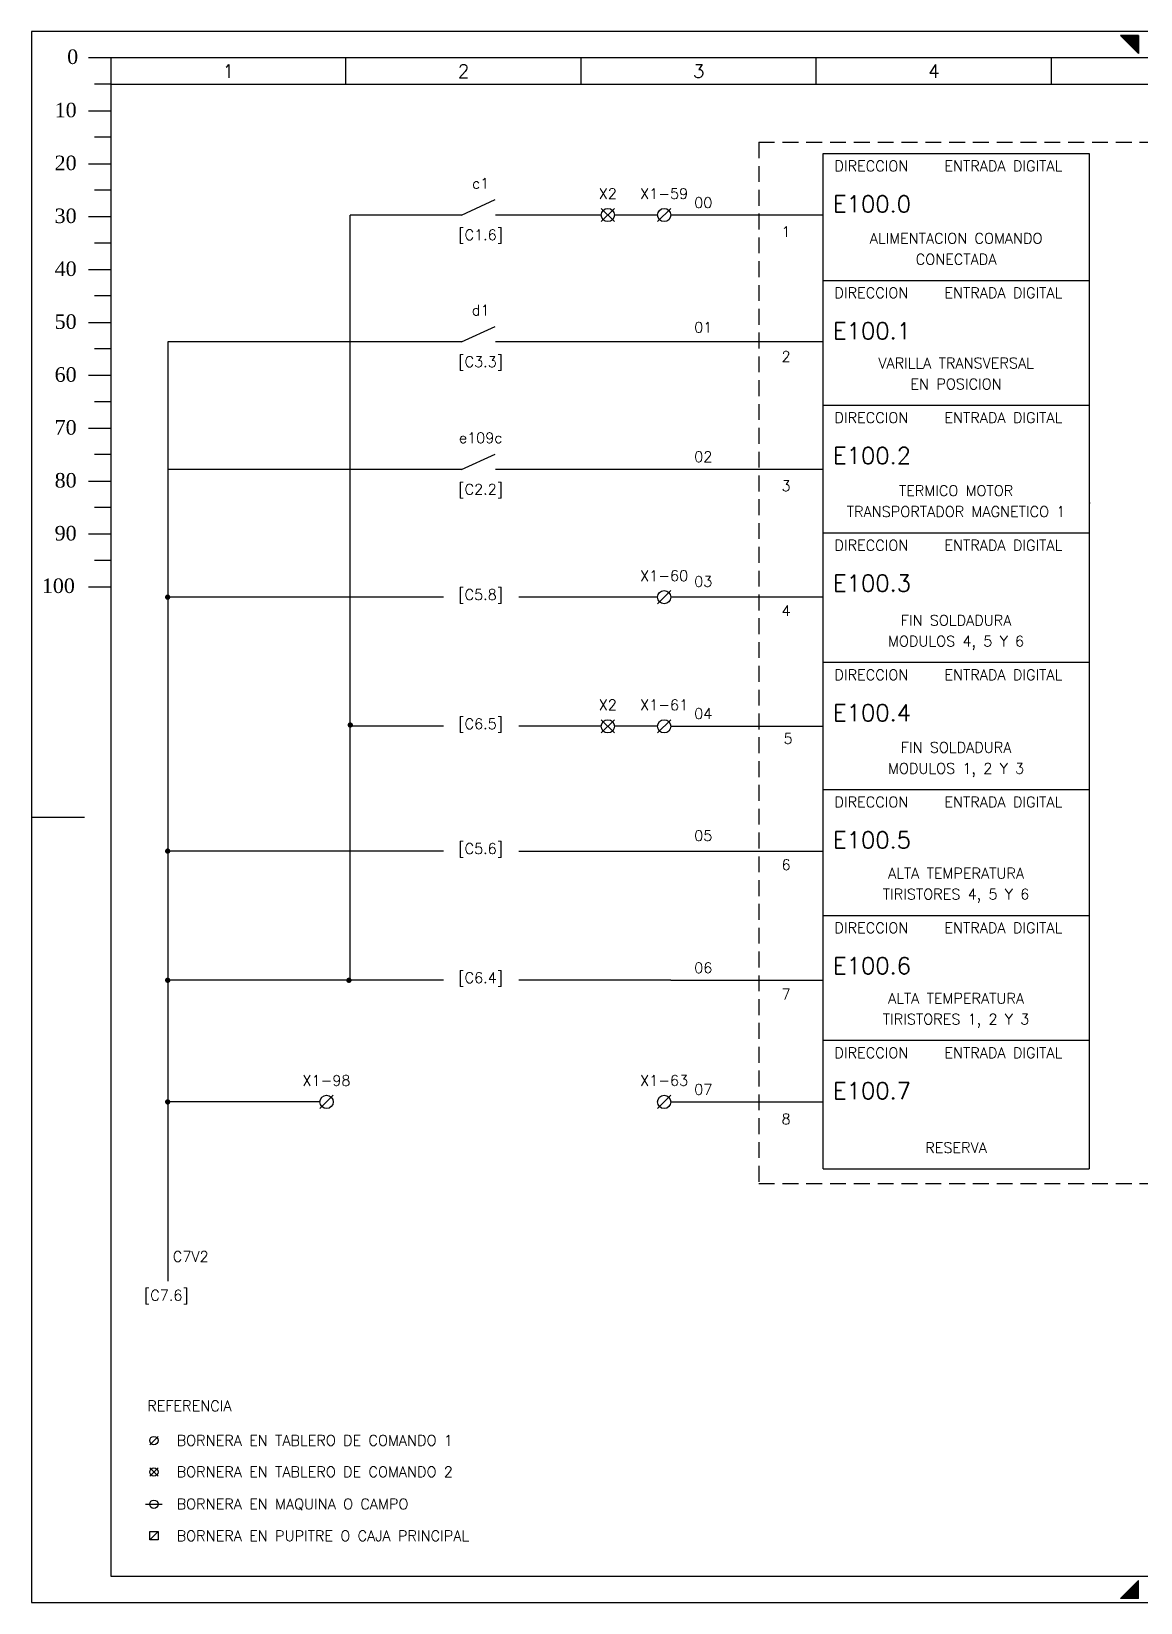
# Model space of a CAD drawing. Header units: millimetres. Extents: x 0 to 420, y 0 to 297.
# Drawn here: x 0 to 209.6, y 0 to 297 of the extents above; entities that cross this region are included whole.
import ezdxf
from ezdxf.enums import TextEntityAlignment as Align

# ---------------------------------------------------------------- set-up
doc = ezdxf.new("R2010")
doc.units = ezdxf.units.MM
doc.linetypes.add('HIDDEN', pattern=[4.5, 3, -1.5])
for name, color, linetype in [('COMPONENTES', 4, 'Continuous'), ('LINE-CONEX', 3, 'Continuous'), ('MARGENES', 6, 'Continuous'), ('REC', 6, 'Continuous'), ('RECUADRO', 5, 'HIDDEN'), ('TEX', 150, 'Continuous'), ('TEXTO', 7, 'Continuous'), ('Textos', 150, 'Continuous'), ('TITULO', 6, 'Continuous')]:
    doc.layers.add(name, color=color, linetype=linetype)
doc.styles.add('ARIAL', font='arial.ttf', dxfattribs={"height": 2})
doc.styles.add('DUTCH801', font='dutcheb.ttf', dxfattribs={"width": 1.75, "height": 2.75})
doc.styles.add('LCOTAS', font='ROMANS')
doc.styles.add('LETRA2', font='swissk.ttf', dxfattribs={"height": 2})
doc.styles.add('LETRA25', font='romans', dxfattribs={"height": 2.5})
doc.styles.add('LETRA4', font='ROMANS', dxfattribs={"height": 4})
doc.styles.add('LETRA5', font='ROMANS', dxfattribs={"height": 5})
doc.styles.add('ROMANS', font='romans.shx', dxfattribs={"width": 0.85})
doc.styles.get("Standard").update_dxf_attribs({"font": 'arial.ttf'})

# ---------------------------------------------------------------- blocks, each defined once
blk = doc.blocks.new('A3')
at = {"layer": 'MARGENES', "color": 4}
for p, q in [((420, 297), (0, 297)), ((0, 297), (0, 0)), ((209.23, 296.25), (205.83, 296.25)), ((209.23, 292.85), (205.83, 296.25)), ((209.23, 296.25), (209.23, 292.85)), ((0, 148.5), (10.02, 148.5)), ((209.23, 4.15), (205.83, 0.75)), ((209.23, 0.75), (209.23, 4.15)), ((0, 0), (420, 0)), ((209.23, 0.75), (205.83, 0.75))]:
    blk.add_line(p, q, dxfattribs=at)
at = {"layer": 'MARGENES'}
for p, q in [((415, 292), (15, 292)), ((15, 292), (15, 5)), ((15, 5), (225, 5))]:
    blk.add_line(p, q, dxfattribs=at)
at = {"layer": 'MARGENES', "color": 1}
for p, q in [((59.44, 287), (59.44, 292)), ((103.89, 287), (103.89, 292)), ((148.33, 287), (148.33, 292)), ((192.78, 287), (192.78, 292)), ((15, 287), (415, 287))]:
    blk.add_line(p, q, dxfattribs=at)
at = {"layer": 'MARGENES', "color": 4}
for points in [[(209.23, 296.25), (209.23, 292.85), (205.83, 296.25)], [(209.23, 0.75), (209.23, 4.15), (205.83, 0.75)]]:
    blk.add_solid(points, dxfattribs=at)
at = {"layer": 'REC', "color": 1}
for p, q in [((15, 292), (10.8, 292)), ((15, 287), (11.9, 287)), ((10.8, 282), (15, 282)), ((15, 277), (11.9, 277)), ((10.8, 272), (15, 272)), ((15, 267), (11.9, 267)), ((10.8, 262), (15, 262)), ((15, 257), (11.9, 257)), ((10.8, 252), (15, 252)), ((15, 247), (11.9, 247)), ((10.8, 242), (15, 242)), ((15, 237), (11.9, 237)), ((10.8, 232), (15, 232)), ((15, 227), (11.9, 227)), ((10.8, 222), (15, 222)), ((15, 217), (11.9, 217)), ((10.8, 212), (15, 212)), ((15, 207), (11.9, 207)), ((10.8, 202), (15, 202)), ((15, 197), (11.9, 197)), ((10.8, 192), (15, 192))]:
    blk.add_line(p, q, dxfattribs=at)
at = {"layer": 'REC', "color": 1, "style": 'DUTCH801'}
for s, p in [('0', (6.76, 290.84)), ('10', (4.39, 280.77)), ('20', (4.39, 270.77)), ('30', (4.39, 260.77)), ('40', (4.39, 250.77)), ('50', (4.39, 240.77)), ('60', (4.39, 230.77)), ('70', (4.39, 220.77)), ('80', (4.39, 210.77)), ('90', (4.39, 200.77)), ('100', (1.98, 190.84))]:
    blk.add_text(s, height=2.75, dxfattribs=at).set_placement(p)
at = {"layer": 'TEX', "style": 'LCOTAS'}
for s, p in [('1', (37.22, 289.5)), ('2', (81.67, 289.5)), ('3', (126.11, 289.5)), ('4', (170.56, 289.5))]:
    blk.add_text(s, height=2.5, dxfattribs=at).set_placement(p, align=Align.MIDDLE_CENTER)
at = {"layer": 'TEX', "width": 0.6456}
for tag, p in [('DIBUJO', (373, 48)), ('REVISO', (385, 48)), ('APROBO', (397, 48)), ('FECHA', (409, 48)), ('DIBUJO', (373, 44)), ('REVISO', (385, 44)), ('APROBO', (397, 44)), ('FECHA', (409, 44)), ('DIBUJO', (373, 40)), ('REVISO', (385, 40)), ('APROBO', (397, 40)), ('FECHA', (409, 40)), ('DIBUJO', (373, 36)), ('REVISO', (385, 36)), ('APROBO', (397, 36)), ('FECHA', (409, 36))]:
    blk.add_attdef(tag, text='', height=1.8, dxfattribs=at).set_placement(p, align=Align.MIDDLE_CENTER)
at = {"layer": 'Textos', "style": 'LCOTAS', "width": 0.645643}
for p in [(307.74, 48.1), (307.74, 44.1), (307.74, 40.1), (307.74, 36.1)]:
    blk.add_attdef('REV', text='', height=1.8, dxfattribs=at).set_placement(p, align=Align.MIDDLE)
at = {"layer": 'Textos'}
for tag, p, height, style, width in [('TEXTO_DE_REVISION', (311.23, 47.1), 1.8, 'LCOTAS', 0.645643), ('TEXTO_DE_REVISION', (311.23, 43.1), 1.8, 'LCOTAS', 0.645643), ('TEXTO_DE_REVISION', (311.23, 39.1), 1.8, 'LCOTAS', 0.645643), ('TEXTO_DE_REVISION', (311.23, 35.1), 1.8, 'LCOTAS', 0.645643), ('ARCHIVO', (276.56, 6.1), 2.5, 'LETRA25', 0.8)]:
    blk.add_attdef(tag, p, '', height=height, dxfattribs=dict(at, style=style, width=width))
for tag, style, width, p in [('AREA', 'ARIAL', 0.75, (387.41, 25.84)), ('A', 'LETRA25', 0.7, (333.06, 7.45))]:
    blk.add_attdef(tag, text='', height=2.5, dxfattribs=dict(at, style=style, width=width)).set_placement(p, align=Align.MIDDLE_CENTER)
at = {"layer": 'Textos', "style": 'LETRA25'}
for tag, p in [('ESC', (232.65, 6.1)), ('FOLIO', (370.29, 6.1)), ('SIGUE EN', (407.08, 6.1))]:
    blk.add_attdef(tag, p, '', height=2.5, dxfattribs=at)
at = {"layer": 'TITULO', "color": 150, "style": 'LETRA4', "width": 0.7}
for tag, p in [('SECTOR', (292.49, 25.49)), ('GRUPO', (292.49, 20.87)), ('MAQ/ITEM', (292.49, 15.96)), ('PARTE', (292.49, 11.44))]:
    blk.add_attdef(tag, p, '', height=2.5, dxfattribs=at)
at = {"layer": 'TITULO', "style": 'LETRA5', "width": 0.65}
blk.add_attdef('COD', text='', height=5, dxfattribs=at).set_placement((363.24, 16.25), align=Align.MIDDLE)
at = {"layer": 'TITULO', "color": 6, "style": 'LETRA2', "width": 0.75}
blk.add_attdef('NUMERO', text='', height=5.25, dxfattribs=at).set_placement((388.84, 16.5), align=Align.MIDDLE_CENTER)
at = {"layer": 'TITULO', "style": 'LETRA5'}
blk.add_attdef('REV', text='', height=5, dxfattribs=at).set_placement((411.77, 16.3), align=Align.MIDDLE)

msp = doc.modelspace()

# ---------------------------------------------------------------- linework, layer by layer
at = {"layer": 'COMPONENTES'}
for p, q in [((81.3, 262.29), (87.64, 265.21)), ((81.3, 238.3), (87.64, 241.22)), ((81.3, 214.18), (87.64, 217.1)), ((22.35, 29.83), (23.94, 31.41)), ((23.94, 23.89), (22.35, 25.47)), ((22.35, 23.89), (23.94, 25.47)), ((21.56, 18.59), (24.73, 18.59)), ((22.35, 11.83), (22.35, 13.41)), ((22.35, 13.41), (23.94, 13.41)), ((22.35, 11.83), (23.94, 13.41)), ((23.94, 13.41), (23.94, 11.83)), ((23.94, 11.83), (22.35, 11.83))]:
    msp.add_line(p, q, dxfattribs=at)
at = {"layer": 'COMPONENTES', "linetype": 'Continuous'}
for p, q in [((110.19, 263.54), (107.69, 261.04)), ((107.69, 263.54), (110.19, 261.04)), ((120.84, 263.54), (118.34, 261.04)), ((120.84, 191.31), (118.34, 188.81)), ((107.69, 166.89), (110.19, 164.39)), ((110.19, 166.89), (107.69, 164.39)), ((120.84, 166.89), (118.34, 164.39)), ((57.03, 95.89), (54.53, 93.39)), ((120.84, 95.89), (118.34, 93.39))]:
    msp.add_line(p, q, dxfattribs=at)
for centre in [(108.94, 262.29), (119.59, 262.29), (119.59, 190.06), (108.94, 165.64), (119.59, 165.64), (55.78, 94.64), (119.59, 94.64)]:
    msp.add_circle(centre, 1.25, dxfattribs=at)
at = {"layer": 'COMPONENTES'}
for centre in [(23.14, 30.62), (23.14, 24.68), (23.14, 18.59)]:
    msp.add_circle(centre, 0.792, dxfattribs=at)
at = {"layer": 'LINE-CONEX'}
for p, q in [((149.62, 273.92), (199.87, 273.92)), ((149.62, 81.99), (149.62, 273.92)), ((199.87, 273.92), (199.87, 81.99)), ((81.3, 262.29), (60.26, 262.29)), ((60.26, 117.63), (60.26, 262.29)), ((107.69, 262.29), (87.69, 262.29)), ((118.34, 262.29), (110.19, 262.29)), ((149.62, 262.29), (120.84, 262.29)), ((149.62, 249.93), (199.87, 249.93)), ((25.75, 238.3), (25.75, 60.78)), ((81.3, 238.3), (25.75, 238.3)), ((149.62, 238.3), (87.69, 238.3)), ((149.62, 226.34), (199.87, 226.34)), ((81.3, 214.18), (25.75, 214.18)), ((149.62, 214.18), (87.69, 214.18)), ((199.87, 207.86), (200.08, 207.86)), ((149.62, 202.23), (199.87, 202.23)), ((77.89, 190.06), (25.75, 190.06)), ((118.34, 190.06), (92.09, 190.06)), ((149.62, 190.06), (120.84, 190.06)), ((199.87, 177.73), (149.62, 177.73)), ((77.89, 165.64), (60.26, 165.64)), ((107.69, 165.64), (92.09, 165.64)), ((118.34, 165.64), (110.19, 165.64)), ((120.84, 165.64), (149.62, 165.64)), ((149.62, 153.69), (199.87, 153.69)), ((77.89, 142.06), (25.75, 142.06)), ((92.09, 142.06), (120.84, 142.06)), ((120.84, 142.06), (149.62, 142.06)), ((149.62, 129.91), (199.87, 129.91)), ((77.89, 117.63), (25.75, 117.63)), ((120.84, 117.63), (92.09, 117.63)), ((120.84, 117.63), (149.62, 117.63)), ((199.87, 106.28), (149.62, 106.28)), ((54.53, 94.64), (25.75, 94.64)), ((120.84, 94.64), (149.62, 94.64)), ((149.62, 81.99), (199.87, 81.99))]:
    msp.add_line(p, q, dxfattribs=at)
at = {"layer": 'LINE-CONEX', "const_width": 0.5}
for points in [[(25.5, 190.06, 1), (26, 190.06, 1)], [(60.01, 165.89, 1), (60.51, 165.89, 1)], [(25.5, 142.06, 1), (26, 142.06, 1)], [(25.5, 117.63, 1), (26, 117.63, 1)], [(59.76, 117.63, 1), (60.26, 117.63, 1)], [(25.5, 94.64, 1), (26, 94.64, 1)]]:
    msp.add_lwpolyline(points, format="xyb", close=True, dxfattribs=at)
at = {"layer": 'RECUADRO'}
for p, q in [((137.44, 276.06), (279.13, 276.06)), ((137.44, 276.06), (137.44, 79.22)), ((137.44, 79.22), (279.13, 79.22))]:
    msp.add_line(p, q, dxfattribs=at)

# ---------------------------------------------------------------- block references
at = {"layer": 'LINE-CONEX'}
msp.add_blockref('A3', (0, 0), dxfattribs=at)

# ---------------------------------------------------------------- texts
at = {"layer": 'TEXTO', "style": 'ROMANS'}
for s, height, p in [('DIRECCION', 2, (151.75, 270.57)), ('ENTRADA DIGITAL', 2, (172.54, 270.57)), ('00', 2, (125.26, 263.64)), ('E100.0', 3.154, (151.5, 262.81)), ('1', 2, (141.76, 258.14)), ('DIRECCION', 2, (151.75, 246.58)), ('ENTRADA DIGITAL', 2, (172.54, 246.58)), ('01', 2, (125.26, 240.06)), ('E100.1', 3.154, (151.5, 238.82)), ('2', 2, (141.76, 234.56)), ('DIRECCION', 2, (151.75, 222.99)), ('ENTRADA DIGITAL', 2, (172.54, 222.99)), ('02', 2, (125.26, 215.6)), ('E100.2', 3.154, (151.5, 215.24)), ('3', 2, (141.76, 210.1)), ('DIRECCION', 2, (151.75, 198.87)), ('ENTRADA DIGITAL', 2, (172.54, 198.87)), ('03', 2, (125.26, 192.01)), ('E100.3', 3.154, (151.5, 191.12)), ('4', 2, (141.76, 186.51)), ('DIRECCION', 2, (151.75, 174.37)), ('ENTRADA DIGITAL', 2, (172.54, 174.37)), ('E100.4', 3.154, (151.5, 166.62)), ('04', 2, (125.26, 167.05)), ('5', 2, (142.14, 162.34)), ('DIRECCION', 2, (151.75, 150.33)), ('ENTRADA DIGITAL', 2, (172.54, 150.33)), ('05', 2, (125.26, 143.97)), ('E100.5', 3.154, (151.5, 142.58)), ('6', 2, (141.76, 138.47)), ('DIRECCION', 2, (151.75, 126.55)), ('ENTRADA DIGITAL', 2, (172.54, 126.55)), ('E100.6', 3.154, (151.5, 118.8)), ('06', 2, (125.26, 118.99)), ('7', 2, (141.76, 114.01)), ('DIRECCION', 2, (151.75, 102.92)), ('ENTRADA DIGITAL', 2, (172.54, 102.92)), ('E100.7', 3.154, (151.5, 95.17)), ('07', 2, (125.26, 96)), ('8', 2, (141.76, 90.42)), ('C7V2', 2, (26.72, 64.42)), ('REFERENCIA', 2, (21.88, 36.18)), ('BORNERA EN TABLERO DE COMANDO 1', 2, (27.44, 29.65)), ('BORNERA EN TABLERO DE COMANDO 2', 2, (27.44, 23.71)), ('BORNERA EN MAQUINA O CAMPO', 2, (27.44, 17.63)), ('BORNERA EN PUPITRE O CAJA PRINCIPAL', 2, (27.44, 11.62))]:
    msp.add_text(s, height=height, dxfattribs=at).set_placement(p)
for s, p in [('c1', (84.9, 267.29)), ('X2', (108.92, 265.33)), ('X1-59', (119.57, 265.33)), ('[C1.6]', (84.9, 257.55)), ('ALIMENTACION COMANDO', (174.75, 256.89)), ('CONECTADA', (174.75, 252.93)), ('d1', (84.9, 243.3)), ('[C3.3]', (84.9, 233.56)), ('VARILLA TRANSVERSAL', (174.75, 233.3)), ('EN POSICION', (174.75, 229.34)), ('e109c', (84.9, 219.18)), ('[C2.2]', (84.9, 209.44)), ('TERMICO MOTOR', (174.75, 209.18)), ('TRANSPORTADOR MAGNETICO 1', (174.75, 205.23)), ('X1-60', (119.57, 193.11)), ('[C5.8]', (84.9, 189.54)), ('FIN SOLDADURA', (174.75, 184.68)), ('MODULOS 4, 5 Y 6', (174.75, 180.73)), ('X2', (108.92, 168.69)), ('X1-61', (119.57, 168.69)), ('[C6.5]', (84.9, 165.12)), ('FIN SOLDADURA', (174.75, 160.65)), ('MODULOS 1, 2 Y 3', (174.75, 156.69)), ('[C5.6]', (84.9, 141.53)), ('ALTA TEMPERATURA', (174.75, 136.86)), ('TIRISTORES 4, 5 Y 6', (174.75, 132.91)), ('[C6.4]', (84.9, 117.11)), ('ALTA TEMPERATURA', (174.75, 113.23)), ('TIRISTORES 1, 2 Y 3', (174.75, 109.28)), ('X1-98', (55.75, 97.69)), ('X1-63', (119.57, 97.69)), ('RESERVA', (174.75, 84.99)), ('[C7.6]', (25.5, 57.1))]:
    msp.add_text(s, height=2, dxfattribs=at).set_placement(p, align=Align.CENTER)

doc.saveas('drawing.dxf')
